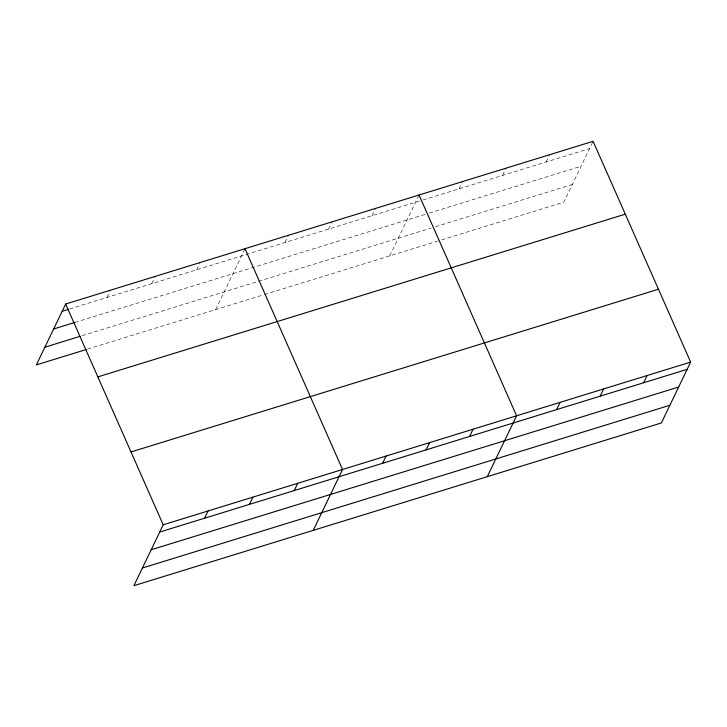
<?xml version="1.0" encoding="UTF-8"?>
<svg xmlns="http://www.w3.org/2000/svg" width="727" height="727" viewBox="0 0 727 727"><rect width="100%" height="100%" fill="white"/><g stroke="black" fill="none" stroke-linecap="round" stroke-linejoin="round"><path stroke-width="0.55" stroke-dasharray="3.63 2.73" d="M106.996 297.443L110.486 290.2M151.825 283.612L155.314 276.369M196.663 269.781L200.152 262.538M215.683 309.584L244.981 248.707M285.011 242.527L288.501 235.275M328.522 229.105L332.012 221.853M372.033 215.683L375.523 208.431M389.736 255.886L419.043 195.009M459.064 188.829L462.554 181.577M502.584 175.407L506.065 168.155M546.095 161.985L549.585 154.733M592.659 142.219L563.798 202.197L438.563 240.828M69.638 308.975L421.924 200.288M422.978 199.961L589.606 148.553M74.99 322.388L425.077 214.392M429.321 213.075L581.091 166.256M82.233 335.683L431.156 228.042M435.4 226.733L572.313 184.494M87.585 349.105L263.438 294.853M264.501 294.526L437.5 241.155"/><path stroke-width="1.09" d="M690.65 362.091L163.202 524.803L133.904 585.689L661.352 422.969L690.65 362.091L593.096 141.311L65.648 304.031L36.35 364.909L86.522 349.433M204.551 518.224L208.04 510.972M249.379 504.393L252.869 497.141M294.217 490.561L297.707 483.31M313.237 530.365L342.535 469.478L244.981 248.707M382.566 463.308L386.046 456.056M426.077 449.886L429.566 442.634M469.587 436.454L473.077 429.212M487.29 476.667L516.597 415.789L419.043 195.009M556.618 409.61L560.108 402.358M600.129 396.188L603.619 388.936M643.649 382.765L647.139 375.514M62.168 311.274L68.565 309.302M53.644 328.977L74.99 322.388M44.865 347.215L80.097 336.347M97.845 376.886L625.293 214.165M131.014 451.949L658.462 289.228M159.713 532.055L687.16 369.334M151.198 549.757L678.645 387.037M142.419 567.987L669.867 405.275M65.648 304.031L163.202 524.803"/></g></svg>
